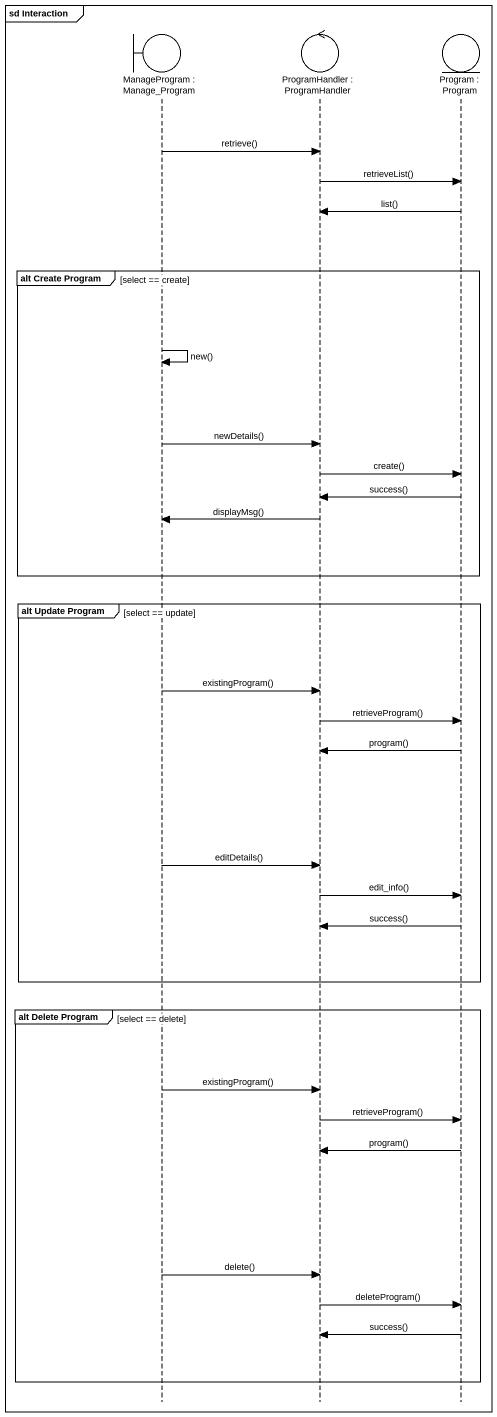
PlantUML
@startuml
mainframe sd Interaction
hide footbox
boundary "ManageProgram : Manage_Program" as ManageProgram
control "ProgramHandler : ProgramHandler" as ProgramHandler
entity "Program : Program" as Program

ManageProgram -> ProgramHandler : retrieve()
ProgramHandler -> Program : retrieveList()
Program -> ProgramHandler : list()
group alt Create Program [select == create]
  ManageProgram -> ManageProgram : new()
  ManageProgram -> ProgramHandler : newDetails()
  ProgramHandler -> Program : create()
  Program -> ProgramHandler : success()
  ProgramHandler -> ManageProgram : displayMsg()
end
group alt Update Program [select == update]
  ManageProgram -> ProgramHandler : existingProgram()
  ProgramHandler -> Program : retrieveProgram()
  Program -> ProgramHandler : program()
  ManageProgram -> ProgramHandler : editDetails()
  ProgramHandler -> Program : edit_info()
  Program -> ProgramHandler : success()
end
group alt Delete Program [select == delete]
  ManageProgram -> ProgramHandler : existingProgram()
  ProgramHandler -> Program : retrieveProgram()
  Program -> ProgramHandler : program()
  ManageProgram -> ProgramHandler : delete()
  ProgramHandler -> Program : deleteProgram()
  Program -> ProgramHandler : success()
end
@enduml
